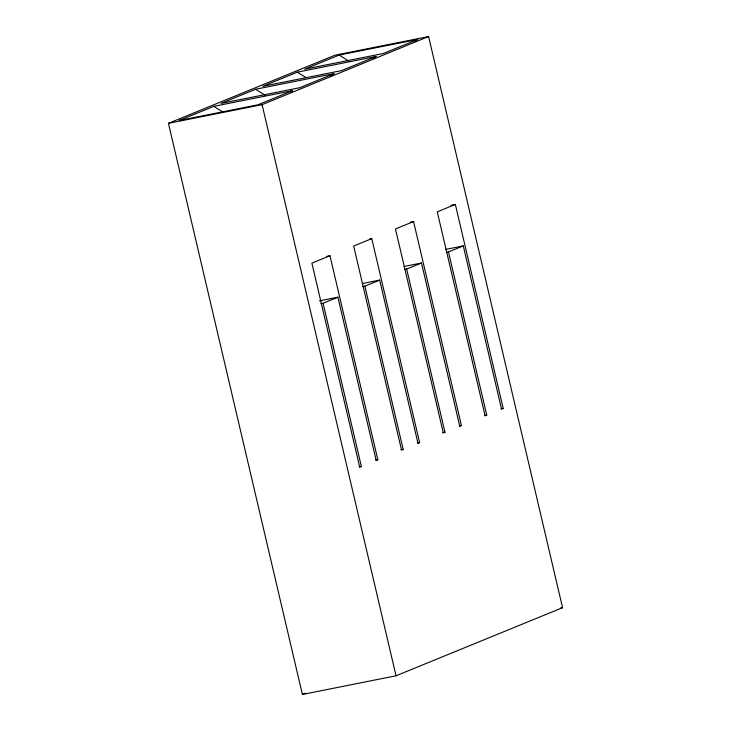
<?xml version="1.0" encoding="UTF-8"?>
<svg xmlns="http://www.w3.org/2000/svg" width="731" height="731" viewBox="0 0 731 731"><rect width="100%" height="100%" fill="white"/><g stroke="black" fill="none" stroke-linecap="round" stroke-linejoin="round"><path stroke-width="1.1" d="M290.509 91.85L292.437 90.681L213.781 106.351L179.223 120.487L181.443 120.569M330.375 75.933L333.263 74.169M373.139 58.242L376.026 56.488L297.371 72.159L262.813 86.295L341.468 70.624L376.026 56.488M414.925 41.146L416.853 39.977M168.441 123.329L334.962 55.209L428.604 36.55L562.559 607.671L396.038 675.791L302.396 694.45L168.441 123.329L262.082 104.661L428.604 36.55M255.576 89.255L221.018 103.391L299.673 87.72L334.231 73.584L255.576 89.255L265.125 95.249M339.166 55.063L304.608 69.198L383.263 53.527L417.821 39.392L339.166 55.063L348.714 61.057M292.437 90.681L257.879 104.807L179.223 120.487M329.973 255.731L311.872 263.133L359.716 467.109L361.361 466.433L323.084 303.255L337.896 297.197L376.173 460.375L377.817 459.698L329.973 255.731L326.693 256.38M371.768 238.635L353.667 246.036L401.511 450.013L403.156 449.337L364.879 286.159L379.691 280.101L417.968 443.278L419.612 442.602L371.768 238.635L369.584 239.064M413.563 221.539L395.462 228.94L443.306 432.916L444.951 432.24L406.674 269.063L421.485 263.005L459.753 426.182L461.407 425.506L413.563 221.539L410.283 222.187M455.358 204.442L437.257 211.844L485.101 415.82L486.745 415.144L448.469 251.967L463.28 245.908L501.548 409.086L503.193 408.41L455.358 204.442L450.981 205.31M302.396 694.45L305.558 693.152M445.8 249.39L463.28 245.908M446.285 252.396L448.469 251.967M404.005 266.486L421.485 263.005M404.49 269.492L406.674 269.063M362.21 283.582L379.691 280.101M362.695 286.589L364.879 286.159M319.328 300.898L337.896 297.197M320.9 303.685L323.084 303.255M501.009 408.848L503.193 408.41M484.562 415.583L486.745 415.144M459.214 425.945L461.407 425.506M442.767 432.679L444.951 432.24M417.428 443.041L419.612 442.602M400.972 449.775L403.156 449.337M375.633 460.137L377.817 459.698M359.177 466.871L361.361 466.433M560.33 608.119L562.559 607.671M297.371 72.159L305.96 77.559M213.781 106.351L223.33 112.346M262.082 104.661L396.038 675.791"/></g></svg>
